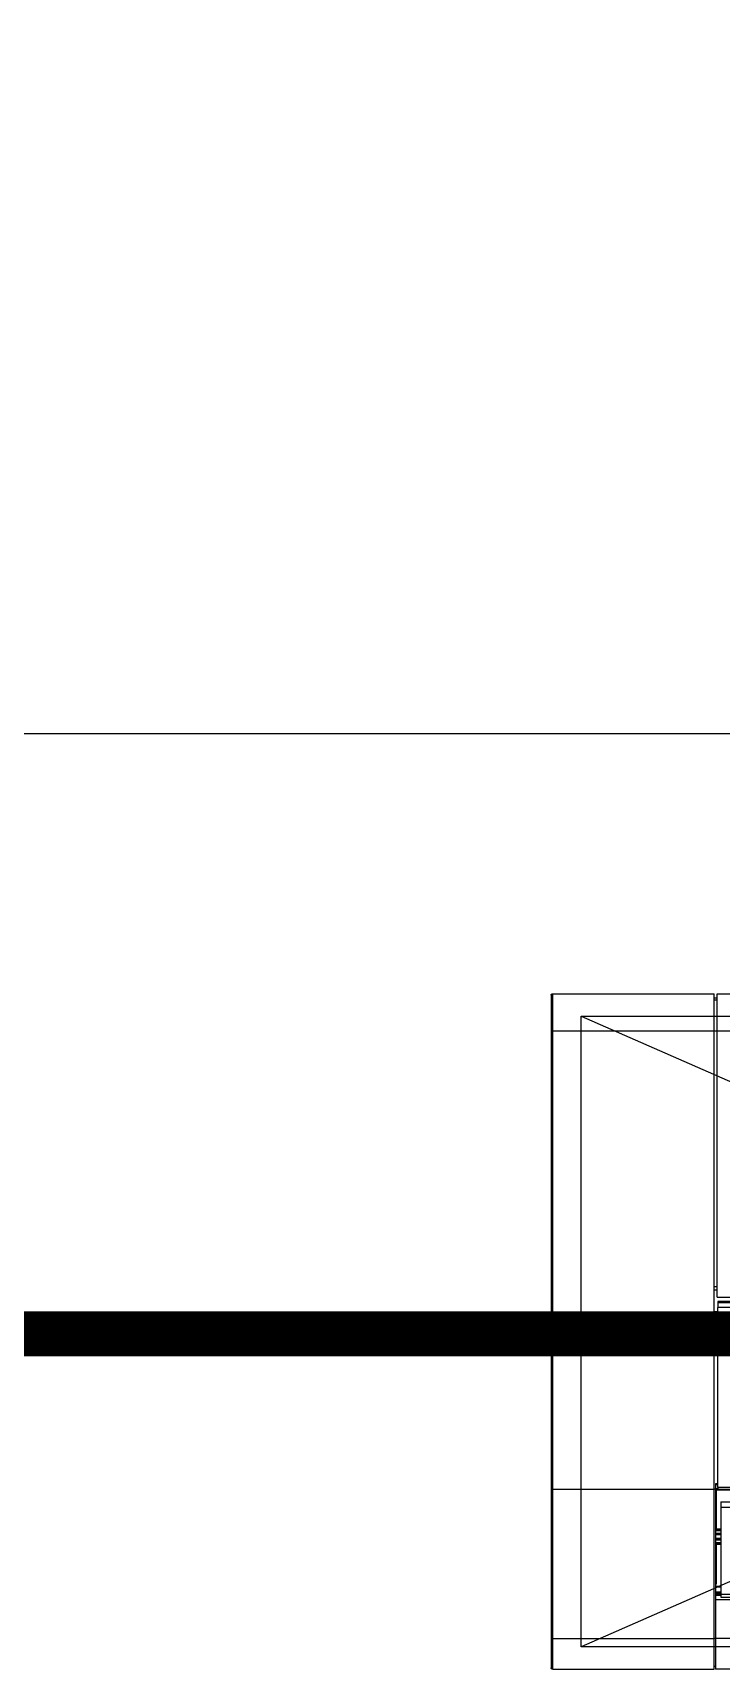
# Model space of a CAD drawing. Header units: millimetres. Extents: x 512 to 764439, y -71 to 559481.
# Drawn here: x 577608 to 578067, y 268030 to 269121 of the extents above; entities that cross this region are included whole.
import ezdxf

# ---------------------------------------------------------------- set-up
doc = ezdxf.new("R2010")
doc.units = ezdxf.units.MM
doc.header["$LTSCALE"] = 50
doc.linetypes.add('DASHED2', pattern=[9.525, 6.35, -3.175])
for name, color, linetype in [('14.전기회로도', 7, 'Continuous'), ('_0', 7, 'Continuous'), ('목공', 124, 'Continuous')]:
    doc.layers.add(name, color=color, linetype=linetype)

# ---------------------------------------------------------------- blocks, each defined once
blk = doc.blocks.new('DFDSF')
at = {"layer": '_0', "color": 8, "ltscale": 2}
blk.add_line((327966.2, 71101.1), (328877.8, 71101.1), dxfattribs=at)
at = {"layer": '목공', "color": 8, "ltscale": 2}
blk.add_line((327946.2, 71101.1), (331166.2, 71101.1), dxfattribs=at)
blk = doc.blocks.new('FSFSGF')
at = {"color": 1}
for p, q in [((325204.3, 82180.4), (325624.3, 83140.4)), ((325204.3, 83140.4), (325624.3, 82180.4))]:
    blk.add_line(p, q, dxfattribs=at)
at = {"color": 8}
for p, q in [((325189.3, 82270.9), (325189.3, 83049.9)), ((325391.4, 82270.9), (325391.4, 83049.9)), ((325394.4, 83049.4), (325394.4, 82271.4)), ((325395, 82271.4), (325395, 83049.4)), ((325398.4, 83049.4), (325398.4, 82271.4)), ((325518.3, 83049.4), (325518.3, 82271.4)), ((325519.3, 82271.4), (325519.3, 83049.4)), ((325527.8, 82273.4), (325527.8, 83047.4)), ((325531.3, 82273.4), (325531.3, 83047.4)), ((325589.6, 83047.4), (325589.6, 82273.4)), ((325591.3, 82273.4), (325591.3, 83047.4)), ((325592.8, 82269.9), (325592.8, 83050.9)), ((325618.9, 83050.9), (325618.9, 82269.9)), ((325639.3, 83050.9), (325639.3, 82269.9)), ((325519.8, 82270.4), (325519.8, 82321.4)), ((325213.9, 82270.9), (325213.9, 82291.9)), ((325527.8, 82273.4), (325528.4, 82273.4)), ((325528.4, 82273.4), (325529.7, 82273.4)), ((325529.7, 82273.4), (325531.3, 82273.4)), ((325531.3, 82273.4), (325589.6, 82273.4)), ((325545.9, 82273.4), (325546, 82269.9)), ((325546, 82273.4), (325546, 82269.9)), ((325546.1, 82269.9), (325546.1, 82273.4)), ((325546.4, 82273.4), (325546.4, 82269.9)), ((325546.8, 82273.4), (325546.8, 82269.9)), ((325546.9, 82273.4), (325546.9, 82269.9)), ((325547, 82273.4), (325547, 82269.9)), ((325548.9, 82273.4), (325549, 82269.9)), ((325548.9, 82273.4), (325548.9, 82269.9)), ((325549.6, 82273.4), (325549.6, 82269.9)), ((325549.8, 82273.4), (325549.8, 82269.9)), ((325549.8, 82273.4), (325549.8, 82269.9)), ((325552.3, 82273.4), (325552.3, 82269.9)), ((325552.3, 82273.4), (325552.3, 82269.9)), ((325552.4, 82273.4), (325552.5, 82269.9)), ((325553.2, 82273.4), (325553.1, 82269.9)), ((325553.2, 82273.4), (325553.2, 82269.9)), ((325555.1, 82273.4), (325555.1, 82269.9)), ((325555.2, 82273.4), (325555.1, 82269.9)), ((325555.3, 82273.4), (325555.3, 82269.9)), ((325555.7, 82273.4), (325555.6, 82269.9)), ((325556, 82273.4), (325556, 82269.9)), ((325556.1, 82273.4), (325556, 82269.9)), ((325556.2, 82273.4), (325556.1, 82269.9)), ((325584.2, 82273.4), (325584.2, 82269.9)), ((325584.5, 82269.9), (325584.5, 82273.4)), ((325588, 82273.4), (325588, 82269.9)), ((325588.3, 82269.9), (325588.3, 82273.4)), ((325588.8, 82273.4), (325588.8, 82269.9)), ((325589.3, 82273.4), (325589.3, 82270.4)), ((325589.6, 82273.4), (325590.8, 82273.4)), ((325590.2, 82273.4), (325590.2, 82269.9)), ((325590.8, 82273.4), (325591.3, 82273.4)), ((325191.7, 82270.9), (325189.3, 82270.9)), ((325189.3, 82161.4), (325189.3, 82268.9)), ((325191.7, 82268.9), (325189.3, 82268.9)), ((325194.6, 82270.9), (325191.7, 82270.9)), ((325194.6, 82268.9), (325191.7, 82268.9)), ((325192.3, 82270.9), (325192.3, 82268.9)), ((325193.4, 82268.9), (325193.4, 82270.9)), ((325198, 82270.9), (325194.6, 82270.9)), ((325198, 82268.9), (325194.6, 82268.9)), ((325201.6, 82270.9), (325198, 82270.9)), ((325201.6, 82268.9), (325198, 82268.9)), ((325205.6, 82270.9), (325201.6, 82270.9)), ((325205.6, 82268.9), (325201.6, 82268.9)), ((325209.7, 82270.9), (325205.6, 82270.9)), ((325209.7, 82268.9), (325205.6, 82268.9)), ((325213.9, 82270.9), (325209.7, 82270.9)), ((325213.9, 82268.9), (325209.7, 82268.9)), ((325391.4, 82270.9), (325213.9, 82270.9)), ((325519.3, 82268.9), (325213.9, 82268.9)), ((325213.9, 82161.4), (325213.9, 82268.9)), ((325214, 82268.9), (325214, 82270.9)), ((325384.6, 82270.9), (325384.6, 82268.9)), ((325386.5, 82268.9), (325386.5, 82270.9)), ((325394.4, 82271.4), (325394.6, 82271.4)), ((325394.6, 82271.4), (325395, 82271.4)), ((325395, 82271.4), (325398.4, 82271.4)), ((325518.3, 82271.4), (325398.4, 82271.4)), ((325401.1, 82271.4), (325401.1, 82268.9)), ((325402.9, 82268.9), (325402.9, 82271.4)), ((325515.8, 82271.4), (325515.8, 82269.9)), ((325515.8, 82269.9), (325519.2, 82269.9)), ((325516.3, 82269.9), (325516.3, 82271.4)), ((325518.3, 82271.4), (325519, 82271.4)), ((325519, 82271.4), (325519.3, 82271.4)), ((325519.1, 82271.4), (325519.1, 82269.9)), ((325519.2, 82269.9), (325592.8, 82269.9)), ((325519.2, 82268.9), (325519.2, 82269.9)), ((325519.3, 82269.9), (325519.3, 82271.4)), ((325519.3, 82269.9), (325519.5, 82270)), ((325618.9, 82268.9), (325519.3, 82268.9)), ((325519.3, 82161.4), (325519.3, 82268.9)), ((325519.5, 82270), (325519.8, 82270.4)), ((325546, 82270.4), (325519.8, 82270.4)), ((325582.3, 82270.4), (325556.1, 82270.4)), ((325582.3, 82270), (325582.3, 82270.4)), ((325582.3, 82269.9), (325582.3, 82270)), ((325588.8, 82269.9), (325588.9, 82269.9)), ((325588.9, 82269.9), (325588.9, 82269.9)), ((325588.9, 82269.9), (325589, 82269.9)), ((325589, 82269.9), (325589.1, 82269.9)), ((325589.1, 82269.9), (325589.1, 82270)), ((325589.1, 82270), (325589.2, 82270)), ((325589.1, 82269.9), (325589.1, 82269.9)), ((325589.2, 82270), (325589.2, 82270.1)), ((325589.2, 82270.1), (325589.2, 82270.1)), ((325589.2, 82270.1), (325589.3, 82270.1)), ((325589.3, 82270.3), (325589.3, 82270.4)), ((325589.3, 82270.2), (325589.3, 82270.3)), ((325589.3, 82270.3), (325589.3, 82270.3)), ((325589.3, 82270.1), (325589.3, 82270.2)), ((325589.3, 82270.2), (325589.3, 82270.2)), ((325589.3, 82270.1), (325589.3, 82270.1)), ((325592.8, 82269.9), (325618.9, 82269.9)), ((325618.6, 82268.9), (325618.6, 82269.9)), ((325618.9, 82269.9), (325623, 82269.9)), ((325618.9, 82161.4), (325618.9, 82268.9)), ((325623, 82268.9), (325618.9, 82268.9)), ((325623, 82269.9), (325626.9, 82269.9)), ((325626.9, 82268.9), (325623, 82268.9)), ((325626.9, 82269.9), (325630.5, 82269.9)), ((325630.5, 82268.9), (325626.9, 82268.9)), ((325630.5, 82269.9), (325633.8, 82269.9)), ((325633.8, 82268.9), (325630.5, 82268.9)), ((325633.8, 82269.9), (325636.8, 82269.9)), ((325636.8, 82268.9), (325633.8, 82268.9)), ((325636.8, 82269.9), (325639.3, 82269.9)), ((325639.3, 82268.9), (325636.8, 82268.9)), ((325637.3, 82268.9), (325637.3, 82269.9)), ((325639.3, 82161.4), (325639.3, 82268.9)), ((325191.7, 82161.4), (325189.3, 82161.4)), ((325189.3, 82161.3), (325189.3, 82161.4)), ((325189.3, 82161.2), (325189.3, 82161.3)), ((325189.4, 82161.1), (325189.3, 82161.2)), ((325189.4, 82161), (325189.4, 82161.1)), ((325189.4, 82160.9), (325189.4, 82161)), ((325189.5, 82160.8), (325189.4, 82160.9)), ((325189.5, 82160.7), (325189.5, 82160.8)), ((325189.6, 82160.6), (325189.5, 82160.7)), ((325189.7, 82160.6), (325189.6, 82160.6)), ((325189.8, 82160.5), (325189.7, 82160.6)), ((325189.9, 82160.4), (325189.8, 82160.5)), ((325189.8, 82160.5), (325189.8, 82160.5)), ((325190, 82160.4), (325189.9, 82160.4)), ((325190.1, 82160.4), (325190, 82160.4)), ((325190.2, 82160.4), (325190.1, 82160.4)), ((325190.3, 82160.4), (325190.2, 82160.4)), ((325190.2, 82160.4), (325190.2, 82160.4)), ((325190.3, 82160.4), (325192.7, 82160.4)), ((325190.3, 82160.4), (325190.3, 82160.4)), ((325194.6, 82161.4), (325191.7, 82161.4)), ((325192.7, 82160.4), (325195.5, 82160.4)), ((325198, 82161.4), (325194.6, 82161.4)), ((325195.5, 82160.4), (325198.7, 82160.4)), ((325201.6, 82161.4), (325198, 82161.4)), ((325198.7, 82160.4), (325202.2, 82160.4)), ((325205.6, 82161.4), (325201.6, 82161.4)), ((325202.2, 82160.4), (325206, 82160.4)), ((325209.7, 82161.4), (325205.6, 82161.4)), ((325206, 82160.4), (325209.9, 82160.4)), ((325213.9, 82161.4), (325209.7, 82161.4)), ((325209.9, 82160.4), (325214, 82160.4)), ((325519.3, 82161.4), (325213.9, 82161.4)), ((325214, 82160.7), (325213.9, 82161.4)), ((325214, 82160.4), (325214, 82160.7)), ((325214, 82160.4), (325519.3, 82160.4)), ((325618.9, 82161.4), (325519.3, 82161.4)), ((325519.3, 82161.4), (325519.3, 82160.7)), ((325519.3, 82160.7), (325519.3, 82160.4)), ((325519.3, 82160.4), (325618.7, 82160.4)), ((325618.8, 82160.7), (325618.7, 82160.4)), ((325618.7, 82160.4), (325622.6, 82160.4)), ((325618.9, 82161.4), (325618.8, 82160.7)), ((325623, 82161.4), (325618.9, 82161.4)), ((325622.6, 82160.4), (325626.3, 82160.4)), ((325626.9, 82161.4), (325623, 82161.4)), ((325626.3, 82160.4), (325629.8, 82160.4)), ((325630.5, 82161.4), (325626.9, 82161.4)), ((325629.8, 82160.4), (325633, 82160.4)), ((325633.8, 82161.4), (325630.5, 82161.4)), ((325633, 82160.4), (325635.9, 82160.4)), ((325636.8, 82161.4), (325633.8, 82161.4)), ((325635.9, 82160.4), (325638.3, 82160.4)), ((325639.3, 82161.4), (325636.8, 82161.4)), ((325638.4, 82160.4), (325638.3, 82160.4)), ((325638.5, 82160.4), (325638.4, 82160.4)), ((325638.4, 82160.4), (325638.4, 82160.4)), ((325638.6, 82160.4), (325638.5, 82160.4)), ((325638.5, 82160.4), (325638.5, 82160.4)), ((325638.7, 82160.4), (325638.6, 82160.4)), ((325638.8, 82160.5), (325638.7, 82160.4)), ((325638.9, 82160.5), (325638.8, 82160.5)), ((325639, 82160.6), (325638.9, 82160.6)), ((325638.9, 82160.6), (325638.9, 82160.5)), ((325639.1, 82160.7), (325639, 82160.6)), ((325639.2, 82160.9), (325639.1, 82160.8)), ((325639.1, 82160.8), (325639.1, 82160.7)), ((325639.3, 82161.1), (325639.2, 82161)), ((325639.2, 82161), (325639.2, 82160.9)), ((325639.3, 82161.4), (325639.3, 82161.3)), ((325639.3, 82161.3), (325639.3, 82161.2)), ((325639.3, 82161.2), (325639.3, 82161.1))]:
    blk.add_line(p, q, dxfattribs=at)
at = {"color": 1}
blk.add_lwpolyline([(325204.3, 82180.4), (325204.3, 83140.4), (325624.3, 83140.4), (325624.3, 82180.4)], close=True, dxfattribs=at)

msp = doc.modelspace()

# ---------------------------------------------------------------- linework, layer by layer
at = {"layer": '14.전기회로도', "color": 160, "linetype": 'DASHED2', "ltscale": 3, "const_width": 30}
msp.add_lwpolyline([(578920.26331192, 271603.82832011), (578920.26331192, 268253.82832011), (579582.21710045, 268253.82832011), (577325.70171744, 268253.82832011)], dxfattribs=at)

# ---------------------------------------------------------------- block references
at = {"rotation": 270}
msp.add_blockref('FSFSGF', (495793.09675761, 593669.66858712), dxfattribs=at)
at = {"layer": '_0'}
msp.add_blockref('DFDSF', (248900.70188746, 197552.74955068), dxfattribs=at)

doc.saveas('drawing.dxf')
